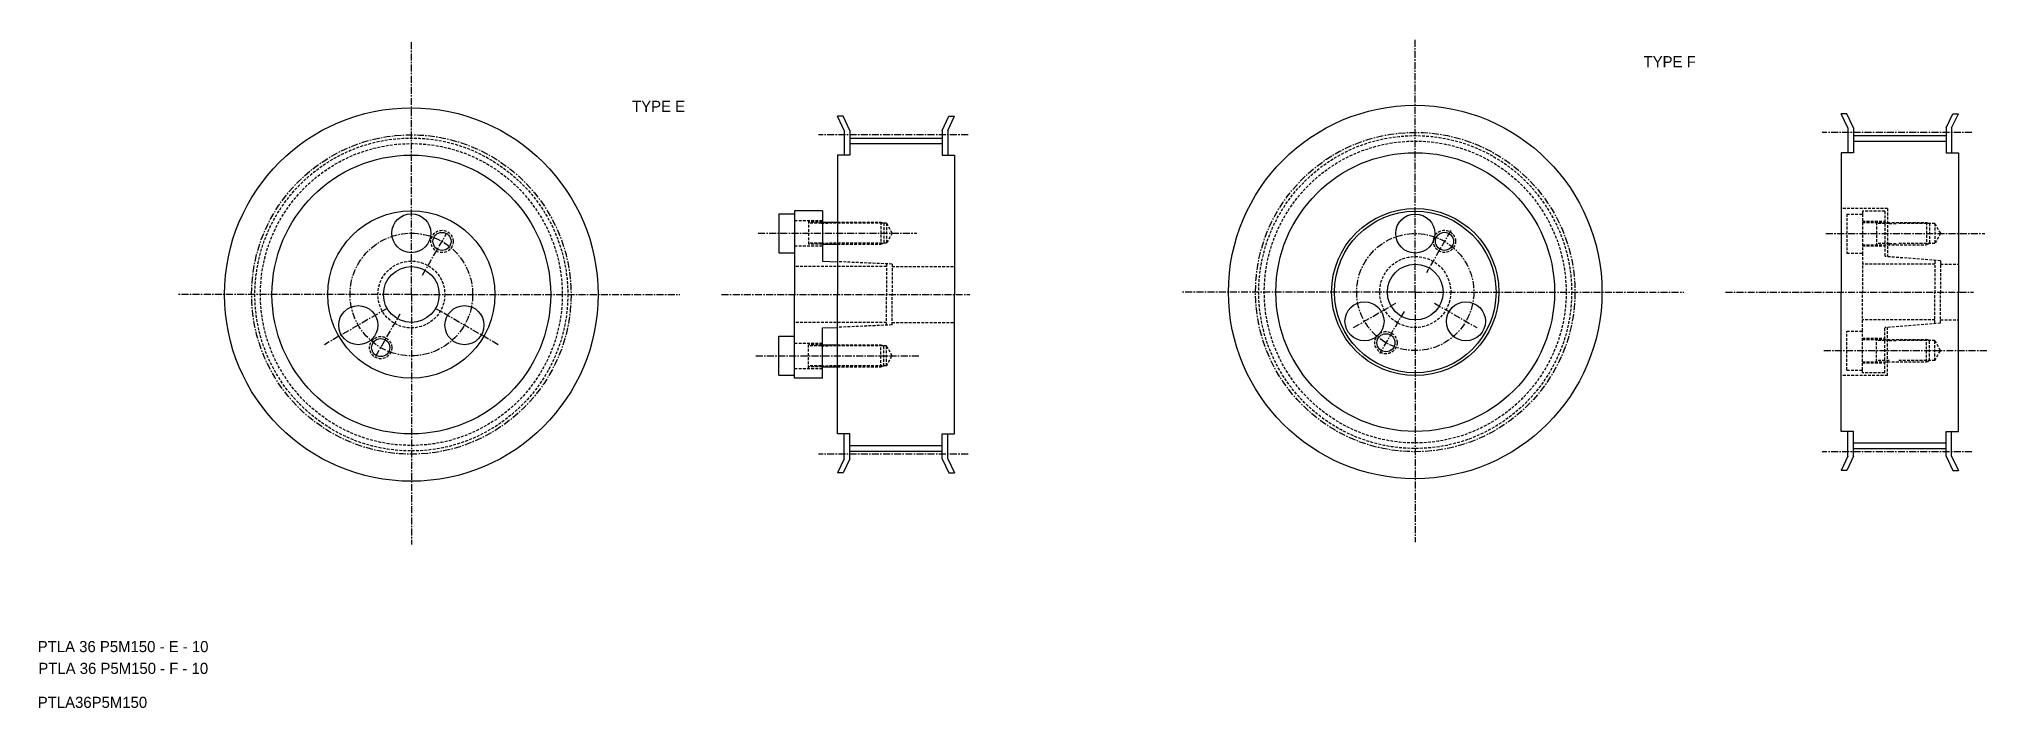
# Model space of a CAD drawing. Extents: x -215 to 134, y 882 to 1002.
import ezdxf

# ---------------------------------------------------------------- set-up
doc = ezdxf.new("R2010")
doc.units = 0
doc.linetypes.add('CENTER', pattern=[2, 1.25, -0.25, 0.25, -0.25])
doc.linetypes.add('DASHED', pattern=[0.75, 0.5, -0.25])
doc.layers.get('0').update_dxf_attribs({"linetype": 'CONTINUOUS'})
doc.layers.add('CENTER', color=1, linetype='CENTER')

msp = doc.modelspace()

# ---------------------------------------------------------------- linework, layer by layer
at = {"color": 7, "linetype": 'CONTINUOUS'}
for p, q in [((-70.95, 988.53), (-71.95, 988.53)), ((-70.75, 985.97), (-71.95, 988.53)), ((-69.75, 985.97), (-70.95, 988.53)), ((-70.75, 985.97), (-70.75, 981.53)), ((-69.75, 985.97), (-69.75, 981.53)), ((-53.15, 985.97), (-51.95, 988.53)), ((-53.15, 985.97), (-53.15, 981.53)), ((-52.15, 985.97), (-50.95, 988.53)), ((-52.15, 985.97), (-52.15, 981.53)), ((-51.95, 988.53), (-50.95, 988.53)), ((109.33, 986.42), (108.13, 988.97)), ((109.13, 988.97), (108.13, 988.97)), ((110.33, 986.42), (109.13, 988.97)), ((109.33, 986.42), (109.33, 981.97)), ((110.33, 986.42), (110.33, 981.97)), ((126.93, 986.42), (128.13, 988.97)), ((126.93, 986.42), (126.93, 981.97)), ((127.93, 986.42), (129.13, 988.97)), ((127.93, 986.42), (127.93, 981.97)), ((128.13, 988.97), (129.13, 988.97)), ((-69.75, 984.6), (-53.15, 984.6)), ((-69.75, 983.6), (-53.15, 983.6)), ((110.33, 985.05), (126.93, 985.05)), ((110.33, 984.05), (126.93, 984.05)), ((-69.75, 981.53), (-71.95, 981.53)), ((-71.95, 981.53), (-71.95, 956.53)), ((-53.15, 981.53), (-52.15, 981.53)), ((-52.65, 981.53), (-50.95, 981.53)), ((-50.95, 981.53), (-50.95, 956.53)), ((108.13, 981.97), (108.13, 956.97)), ((110.33, 981.97), (108.13, 981.97)), ((126.93, 981.97), (127.93, 981.97)), ((127.43, 981.97), (129.13, 981.97)), ((129.13, 981.97), (129.13, 956.97)), ((-82.45, 971.03), (-82.45, 964.03)), ((-82.45, 971.03), (-79.65, 971.03)), ((-74.65, 971.53), (-79.65, 971.53)), ((-79.65, 971.53), (-79.65, 965.03)), ((-79.65, 971.53), (-79.65, 971.03)), ((-79.65, 971.03), (-79.65, 964.03)), ((-79.65, 971.03), (-79.65, 956.53)), ((-74.65, 971.53), (-74.65, 965.03)), ((-74.65, 971.53), (-74.65, 962.78)), ((-74.65, 969.53), (-71.95, 969.53)), ((-74.65, 965.53), (-71.95, 965.53)), ((-74.65, 965.03), (-74.65, 962.53)), ((-82.45, 964.03), (-79.65, 964.03)), ((-74.65, 962.53), (-71.95, 962.41)), ((-79.65, 942.03), (-79.65, 956.53)), ((-71.95, 931.53), (-71.95, 956.53)), ((-50.95, 931.53), (-50.95, 956.53)), ((108.13, 931.97), (108.13, 956.97)), ((129.13, 931.97), (129.13, 956.97)), ((-74.65, 950.53), (-71.95, 950.64)), ((-82.45, 942.03), (-82.45, 949.03)), ((-82.45, 949.03), (-79.65, 949.03)), ((-79.65, 942.03), (-79.65, 949.03)), ((-79.65, 941.53), (-79.65, 948.03)), ((-74.65, 948.03), (-74.65, 950.53)), ((-74.65, 941.53), (-74.65, 948.03)), ((-74.65, 947.53), (-71.95, 947.53)), ((-82.45, 942.03), (-79.65, 942.03)), ((-79.65, 941.53), (-79.65, 942.03)), ((-74.65, 941.53), (-79.65, 941.53)), ((-74.65, 943.53), (-71.95, 943.53)), ((-69.75, 931.53), (-71.95, 931.53)), ((-70.75, 927.08), (-70.75, 931.53)), ((-69.75, 927.08), (-69.75, 931.53)), ((-53.15, 927.08), (-53.15, 931.53)), ((-53.15, 931.53), (-52.15, 931.53)), ((-52.65, 931.53), (-50.95, 931.53)), ((-52.15, 927.08), (-52.15, 931.53)), ((110.33, 931.97), (108.13, 931.97)), ((109.33, 927.53), (109.33, 931.97)), ((110.33, 927.53), (110.33, 931.97)), ((110.33, 929.9), (126.93, 929.9)), ((126.93, 931.97), (127.93, 931.97)), ((126.93, 927.53), (126.93, 931.97)), ((127.43, 931.97), (129.13, 931.97)), ((127.93, 927.53), (127.93, 931.97)), ((-70.75, 927.08), (-71.95, 924.53)), ((-69.75, 927.08), (-70.95, 924.53)), ((-69.75, 929.45), (-53.15, 929.45)), ((-69.75, 928.45), (-53.15, 928.45)), ((-53.15, 927.08), (-51.95, 924.53)), ((-52.15, 927.08), (-50.95, 924.53)), ((109.33, 927.53), (108.13, 924.97)), ((110.33, 927.53), (109.13, 924.97)), ((110.33, 928.9), (126.93, 928.9)), ((126.93, 927.53), (128.13, 924.97)), ((127.93, 927.53), (129.13, 924.97)), ((-70.95, 924.53), (-71.95, 924.53)), ((-51.95, 924.53), (-50.95, 924.53)), ((109.13, 924.97), (108.13, 924.97)), ((128.13, 924.97), (129.13, 924.97))]:
    msp.add_line(p, q, dxfattribs=at)
at = {"color": 3, "linetype": 'DASHED'}
for p, q in [((116.43, 971.97), (108.13, 971.97)), ((116.43, 971.97), (116.43, 963.35)), ((-79.65, 969.78), (-74.65, 969.78)), ((-77.15, 969.78), (-77.15, 965.28)), ((-74.65, 969.53), (-77.15, 969.53)), ((-74.85, 969.33), (-77.15, 969.33)), ((-74.85, 969.33), (-73.35, 969.33)), ((-63.15, 969.33), (-73.35, 969.33)), ((-71.95, 969.53), (-64.15, 969.53)), ((-64.15, 969.53), (-63.65, 969.33)), ((-64.15, 969.53), (-64.15, 965.53)), ((-63.65, 969.33), (-63.65, 965.73)), ((-63.15, 969.33), (-62.15, 967.53)), ((-63.15, 969.33), (-63.15, 965.73)), ((109.13, 970.97), (111.93, 970.97)), ((109.13, 970.97), (109.13, 963.97)), ((115.93, 971.47), (111.93, 971.47)), ((111.93, 971.47), (111.93, 970.97)), ((111.93, 970.97), (111.93, 963.97)), ((111.93, 969.67), (115.93, 969.67)), ((111.93, 969.47), (123.43, 969.47)), ((114.43, 969.47), (114.43, 965.47)), ((116.73, 969.27), (114.43, 969.27)), ((115.93, 971.47), (115.93, 963.35)), ((116.73, 969.27), (118.23, 969.27)), ((124.93, 969.27), (118.23, 969.27)), ((123.43, 969.47), (123.93, 969.27)), ((123.43, 969.47), (123.43, 965.47)), ((123.93, 969.27), (123.93, 965.67)), ((124.93, 969.27), (124.93, 965.67)), ((124.93, 969.27), (125.93, 967.47)), ((-79.65, 965.28), (-74.65, 965.28)), ((-74.85, 965.73), (-77.15, 965.73)), ((-74.65, 965.53), (-77.15, 965.53)), ((-74.85, 965.73), (-73.35, 965.73)), ((-63.15, 965.73), (-73.35, 965.73)), ((-71.95, 965.53), (-64.15, 965.53)), ((-64.15, 965.53), (-63.65, 965.73)), ((-62.15, 967.53), (-63.15, 965.73)), ((111.93, 965.47), (123.43, 965.47)), ((111.93, 965.27), (115.93, 965.27)), ((116.73, 965.67), (114.43, 965.67)), ((116.73, 965.67), (118.23, 965.67)), ((124.93, 965.67), (118.23, 965.67)), ((123.93, 965.67), (123.43, 965.47)), ((125.93, 967.47), (124.93, 965.67)), ((-63.15, 961.53), (-79.65, 961.53)), ((-62.15, 961.98), (-71.95, 962.41)), ((-63.15, 962.03), (-63.15, 956.53)), ((-62.15, 961.98), (-62.15, 956.53)), ((-62.15, 961.53), (-50.95, 961.53)), ((109.13, 963.97), (111.93, 963.97)), ((111.93, 963.97), (111.93, 956.97)), ((124.93, 961.97), (111.93, 961.97)), ((125.93, 962.58), (115.93, 963.35)), ((124.93, 962.55), (124.93, 956.97)), ((125.93, 962.58), (125.93, 956.97)), ((125.93, 961.97), (129.13, 961.97)), ((-63.15, 951.03), (-63.15, 956.53)), ((-62.15, 951.07), (-62.15, 956.53)), ((111.93, 949.97), (111.93, 956.97)), ((124.93, 951.4), (124.93, 956.97)), ((125.93, 951.36), (125.93, 956.97)), ((-63.15, 951.53), (-79.65, 951.53)), ((-62.15, 951.07), (-71.95, 950.64)), ((-62.15, 951.53), (-50.95, 951.53)), ((124.93, 951.97), (111.93, 951.97)), ((125.93, 951.36), (115.93, 950.6)), ((115.93, 942.47), (115.93, 950.6)), ((116.43, 941.97), (116.43, 950.6)), ((125.93, 951.97), (129.13, 951.97)), ((-79.65, 947.78), (-74.65, 947.78)), ((-77.15, 943.28), (-77.15, 947.78)), ((-74.65, 947.53), (-77.15, 947.53)), ((-74.85, 947.33), (-77.15, 947.33)), ((-74.85, 947.33), (-73.35, 947.33)), ((-63.15, 947.33), (-73.35, 947.33)), ((-71.95, 947.53), (-64.15, 947.53)), ((-64.15, 947.53), (-63.65, 947.33)), ((-64.15, 943.53), (-64.15, 947.53)), ((-63.65, 943.73), (-63.65, 947.33)), ((-62.15, 945.53), (-63.15, 947.33)), ((-63.15, 943.73), (-63.15, 947.33)), ((109.13, 949.97), (111.93, 949.97)), ((109.13, 942.97), (109.13, 949.97)), ((111.93, 942.97), (111.93, 949.97)), ((111.93, 948.67), (115.93, 948.67)), ((111.93, 948.47), (123.43, 948.47)), ((114.43, 944.47), (114.43, 948.47)), ((116.73, 948.27), (114.43, 948.27)), ((116.73, 948.27), (118.23, 948.27)), ((124.93, 948.27), (118.23, 948.27)), ((123.43, 944.47), (123.43, 948.47)), ((123.93, 948.27), (123.43, 948.47)), ((123.93, 944.67), (123.93, 948.27)), ((124.93, 944.67), (124.93, 948.27)), ((125.93, 946.47), (124.93, 948.27)), ((-74.85, 943.73), (-77.15, 943.73)), ((-74.85, 943.73), (-73.35, 943.73)), ((-63.15, 943.73), (-73.35, 943.73)), ((-64.15, 943.53), (-63.65, 943.73)), ((-63.15, 943.73), (-62.15, 945.53)), ((111.93, 944.47), (123.43, 944.47)), ((111.93, 944.27), (115.93, 944.27)), ((116.73, 944.67), (114.43, 944.67)), ((124.93, 944.67), (118.23, 944.67)), ((123.43, 944.47), (123.93, 944.67)), ((124.93, 944.67), (125.93, 946.47)), ((-79.65, 943.28), (-74.65, 943.28)), ((-74.65, 943.53), (-77.15, 943.53)), ((-71.95, 943.53), (-64.15, 943.53)), ((116.43, 941.97), (108.13, 941.97)), ((109.13, 942.97), (111.93, 942.97)), ((111.93, 942.47), (111.93, 942.97)), ((111.93, 942.47), (111.93, 942.97)), ((115.93, 942.47), (111.93, 942.47)), ((115.93, 942.47), (111.93, 942.47))]:
    msp.add_line(p, q, dxfattribs=at)
at = {"color": 1, "linetype": 'CENTER'}
for p, q in [((-146.39, 959.99), (-142.01, 967.57)), ((38.07, 968.01), (33.7, 960.44)), ((20.65, 950.6), (28.23, 954.97)), ((35.16, 954.97), (42.74, 950.6)), ((-152.72, 954.03), (-163.97, 947.53)), ((-154.76, 945.48), (-150.39, 953.06)), ((-132.8, 947.53), (-144.06, 954.03)), ((29.7, 953.51), (25.32, 945.93))]:
    msp.add_line(p, q, dxfattribs=at)
at = {"color": 7, "linetype": 'CONTINUOUS'}
for centre, radius in [((-148.39, 956.53), 33.5), ((31.7, 956.97), 33.5), ((-148.39, 956.53), 25), ((31.7, 956.97), 25), ((31.7, 956.97), 15), ((-148.39, 956.53), 15), ((-148.39, 967.53), 3.5), ((31.7, 956.97), 14.5), ((31.7, 967.47), 3.5), ((-142.89, 966.05), 1.62), ((36.95, 966.07), 1.62), ((-148.39, 956.53), 5), ((31.7, 956.97), 5), ((-157.91, 951.03), 3.5), ((-138.86, 951.03), 3.5), ((22.6, 951.72), 3.5), ((40.79, 951.72), 3.5), ((-153.89, 947), 1.62), ((26.45, 947.88), 1.62)]:
    msp.add_circle(centre, radius, dxfattribs=at)
at = {"color": 3, "linetype": 'DASHED'}
for centre, radius in [((-148.39, 956.53), 28.07), ((-148.39, 956.53), 27.08), ((31.7, 956.97), 28.07), ((31.7, 956.97), 27.08), ((-142.89, 966.05), 2), ((36.95, 966.07), 2), ((-148.39, 956.53), 6), ((31.7, 956.97), 6.38), ((-153.89, 947), 2), ((26.45, 947.88), 2)]:
    msp.add_circle(centre, radius, dxfattribs=at)
at = {"color": 1, "linetype": 'CENTER'}
for centre, radius in [((-148.39, 956.53), 11), ((31.7, 956.97), 10.5)]:
    msp.add_circle(centre, radius, dxfattribs=at)
at = {"layer": 'CENTER', "color": 1, "linetype": 'CENTER'}
for p, q in [((-148.39, 956.53), (-148.39, 1001.93)), ((31.7, 956.97), (31.7, 1002.37)), ((131.56, 985.62), (104.71, 985.62)), ((-48.52, 985.18), (-75.37, 985.18)), ((-86.2, 967.53), (-57.7, 967.53)), ((105.38, 967.47), (133.88, 967.47)), ((-148.39, 956.53), (-190.21, 956.53)), ((-148.39, 956.53), (-100.2, 956.53)), ((-148.39, 956.53), (-148.39, 911.67)), ((-92.74, 956.53), (-48.2, 956.53)), ((-92.74, 956.53), (-48.2, 956.53)), ((-92.74, 956.53), (-48.2, 956.53)), ((-92.74, 956.53), (-48.2, 956.53)), ((-92.74, 956.53), (-48.2, 956.53)), ((-92.74, 956.53), (-48.2, 956.53)), ((31.7, 956.97), (-10.13, 956.97)), ((31.7, 956.97), (79.88, 956.97)), ((31.7, 956.97), (31.7, 912.11)), ((87.34, 956.97), (131.88, 956.97)), ((87.34, 956.97), (131.88, 956.97)), ((87.34, 956.97), (131.88, 956.97)), ((87.34, 956.97), (131.88, 956.97)), ((87.34, 956.97), (131.88, 956.97)), ((87.34, 956.97), (131.88, 956.97)), ((-86.6, 945.53), (-57.3, 945.53)), ((104.98, 946.47), (134.28, 946.47)), ((-48.52, 927.88), (-75.37, 927.88)), ((131.56, 928.32), (104.71, 928.32))]:
    msp.add_line(p, q, dxfattribs=at)
for centre in [(31.7, 956.97), (-148.39, 956.53)]:
    msp.add_circle(centre, 28.65, dxfattribs=at)

# ---------------------------------------------------------------- texts
at = {"color": 7, "linetype": 'CONTINUOUS'}
for s, p in [('TYPE F', (72.66, 997.29)), ('TYPE E', (-108.79, 989.29)), ('PTLA 36 P5M150 - E - 10', (-215.41, 892.37)), ('PTLA 36 P5M150 - F - 10', (-215.31, 888.46)), ('PTLA36P5M150', (-215.41, 882.37))]:
    msp.add_text(s, height=2, dxfattribs=at).set_placement(p)

doc.saveas('drawing.dxf')
